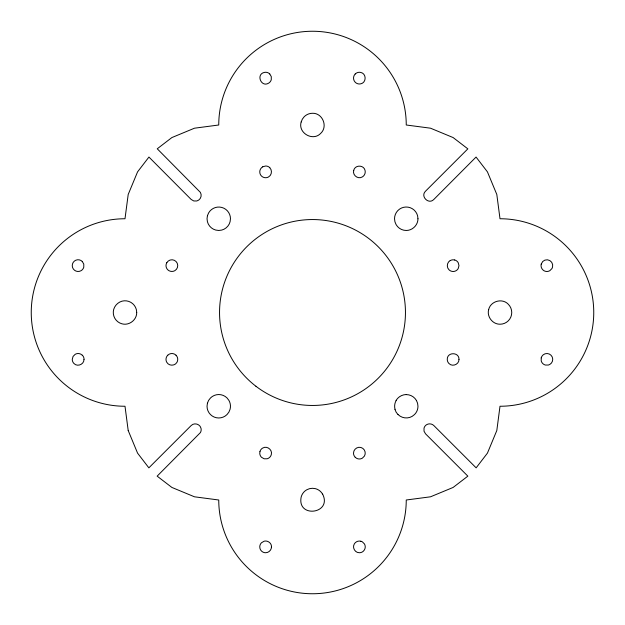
<?xml version="1.0" encoding="UTF-8"?>
<svg xmlns="http://www.w3.org/2000/svg" width="625" height="625" viewBox="0 0 625 625"><rect width="100%" height="100%" fill="white"/><g stroke="black" fill="none" stroke-linecap="round" stroke-linejoin="round"><path stroke-width="0.94" d="M83.984 359.375C84.18 364.383 77.383 367.203 73.977 363.523A5.898 5.898 0 0 1 72.266 359.375L73.055 356.445L75.195 354.305A5.859 5.859 0 0 1 81.055 354.305L82.266 355.227M396.102 400.391C398.219 396.852 402.125 394.602 406.25 394.539M450.195 260.555C446.945 262.344 446.312 267.188 448.977 269.766A5.867 5.867 0 0 0 454.641 271.289A5.836 5.836 0 0 0 458.203 268.555L458.984 265.625L458.203 262.695A5.867 5.867 0 0 0 454.641 259.953M262.695 166.805L265.625 166.016A5.891 5.891 0 0 1 269.805 167.688M360.891 541.219L362.312 541.797L364.453 543.945A5.867 5.867 0 0 1 364.453 549.805L363.523 551.016A5.836 5.836 0 0 1 359.383 552.734C355.055 552.867 352.016 547.625 354.305 543.945A5.836 5.836 0 0 1 360.898 541.258M355.234 457.266L356.445 458.203A5.844 5.844 0 0 0 360.891 458.781L362.312 458.195L364.453 456.055A5.859 5.859 0 0 0 360.891 447.469C357.32 446.438 353.461 449.422 353.516 453.125A5.859 5.859 0 0 0 355.227 457.266M397.961 414.531L396.102 412.109L394.93 409.281M82.266 261.484L83.781 264.109L83.781 267.141A5.844 5.844 0 0 1 81.055 270.703A5.867 5.867 0 0 1 73.312 268.977A5.867 5.867 0 0 1 74.352 261.117A5.867 5.867 0 0 1 82.273 261.461M269.766 73.984L271.281 76.609L271.281 79.641A5.875 5.875 0 0 1 268.555 83.203C261.242 87.656 255.789 74.484 264.109 72.469A5.875 5.875 0 0 1 269.766 73.961M269.766 167.734C272.438 170.305 271.805 175.156 268.555 176.945A5.836 5.836 0 0 1 262.695 176.945A5.891 5.891 0 0 1 259.961 173.391L259.766 171.875A5.836 5.836 0 0 1 262.711 166.852M176.016 355.227L176.945 356.445A5.844 5.844 0 0 1 176.945 362.305C174.898 366.125 168.852 366.117 166.797 362.305A5.883 5.883 0 0 1 166.016 359.375A5.844 5.844 0 0 1 167.758 355.234M416.398 400.391L417.57 403.211L417.969 406.25A11.672 11.672 0 0 1 414.539 414.531L412.109 416.398A11.672 11.672 0 0 1 398.047 414.523M128.195 430.516L137.562 453.125L148.859 467.852L191.164 425.547C194.133 422.383 199.984 423.953 200.969 428.172A5.836 5.836 0 0 1 200.383 432.609L157.148 476.141L171.875 487.437L194.484 496.805L218.75 500A93.75 93.75 0 0 0 312.5 593.75A93.75 93.75 0 0 0 406.25 500L430.516 496.805L453.125 487.445L467.852 476.141L425.547 433.836L424.023 431.203L424.023 428.172A5.875 5.875 0 0 1 426.758 424.609C429.008 423.328 431.992 423.719 433.828 425.547L476.141 467.852L487.437 453.125L496.812 430.516L500 406.25A93.75 93.75 0 0 0 593.75 312.5A93.75 93.75 0 0 0 500 218.75L496.812 194.484L487.437 171.875L476.062 157.047L433.828 199.453C428.711 204.977 420.023 196.289 425.547 191.172L467.852 148.859L453.125 137.562L430.516 128.195L406.25 125A93.75 93.75 0 0 0 312.5 31.25A93.75 93.75 0 0 0 218.75 125L194.484 128.195L171.875 137.562L157.25 148.789L200.383 192.383A5.852 5.852 0 0 1 196.828 200.969L193.797 200.969L191.164 199.453L148.938 157.047L137.562 171.875L128.195 194.484L125 218.75A93.75 93.75 0 0 0 31.25 312.5A93.75 93.75 0 0 0 125 406.25L128.195 430.516M322.648 494.141C332.5 513.867 296.773 518.578 301.18 496.969A11.688 11.688 0 0 1 306.641 489.852L309.469 488.68L312.5 488.281L315.531 488.68A11.688 11.688 0 0 1 322.594 494.125M450.227 260.594A5.836 5.836 0 0 1 454.656 260.016M395.031 409.305A11.672 11.672 0 0 1 396.203 400.422M406.281 394.602A11.672 11.672 0 0 1 416.414 400.445M167.75 355.211A5.883 5.883 0 0 1 176.039 355.211M82.336 355.203A5.898 5.898 0 0 1 84.055 359.359M355.242 73.992A5.852 5.852 0 0 1 360.891 72.477C366.531 73.688 366.516 82.562 360.891 83.789A5.852 5.852 0 0 1 355.234 82.266A5.914 5.914 0 0 1 355.227 73.938M458.984 359.375C459.188 364.383 452.383 367.203 448.977 363.523A5.906 5.906 0 0 1 447.266 359.375C446.977 351.852 459.273 351.852 458.984 359.375M541.219 264.109C540.562 266.617 541.711 269.391 543.945 270.703A5.867 5.867 0 0 0 549.805 270.703L551.953 268.555L552.539 267.141A5.852 5.852 0 0 0 542.75 261.484L541.219 264.109M541.219 357.859L541.219 360.891A5.859 5.859 0 0 0 545.344 365.039L548.398 365.039L549.805 364.453A5.859 5.859 0 0 0 551.016 355.227A5.859 5.859 0 0 0 541.797 356.445L541.219 357.859M136.719 312.5C136.859 319.922 129.102 325.875 121.969 323.82A11.719 11.719 0 0 1 113.68 309.469C114.82 305.5 117.992 302.312 121.969 301.18A11.719 11.719 0 0 1 136.32 309.469L136.719 312.5M207.43 215.719L207.031 218.75L207.43 221.789A11.703 11.703 0 0 0 215.734 230.062L218.75 230.469L221.781 230.07A11.703 11.703 0 0 0 230.07 221.789L230.469 218.75A11.703 11.703 0 0 0 208.625 212.906L207.43 215.719M207.43 403.211L207.031 406.25A11.703 11.703 0 0 0 227.047 414.516L228.898 412.109L230.07 409.281A11.703 11.703 0 0 0 228.898 400.391L227.039 397.961A11.703 11.703 0 0 0 210.492 397.969L208.602 400.391L207.43 403.211M301.18 121.969C297.695 132.953 313.008 141.797 320.781 133.289C328.148 126.492 322.516 112.883 312.5 113.281A11.703 11.703 0 0 0 304.211 116.711L302.352 119.141L301.18 121.969M259.961 451.609L259.766 453.125A5.828 5.828 0 0 0 261.484 457.266L264.109 458.781L267.141 458.781A5.867 5.867 0 0 0 271.281 454.641C272.773 449.859 266.93 445.375 262.695 448.055A5.867 5.867 0 0 0 259.945 451.586M271.484 546.875C271.5 550.008 268.758 552.758 265.625 552.734A5.844 5.844 0 0 1 262.695 551.945A5.883 5.883 0 0 1 259.961 548.391L259.766 546.875A5.844 5.844 0 0 1 261.5 542.75L264.109 541.219A5.844 5.844 0 0 1 268.539 541.836A5.883 5.883 0 0 1 271.32 545.32L271.484 546.875M417.969 218.75C418.016 225.023 412.523 230.508 406.25 230.469A11.719 11.719 0 0 1 396.102 224.609L394.93 221.789L394.531 218.75A11.719 11.719 0 0 1 417.57 215.703L417.969 218.75M488.68 309.469C486.633 316.602 492.578 324.359 500 324.219A11.688 11.688 0 0 0 508.281 304.227C502.367 297.891 490.672 301.039 488.68 309.469M353.719 170.359C352.227 175.141 358.07 179.633 362.305 176.945A5.859 5.859 0 0 0 365.039 170.359C363.797 164.734 354.961 164.727 353.719 170.359M166.797 262.695L166.211 264.109A5.859 5.859 0 0 0 167.734 269.766C169.57 271.594 172.555 271.977 174.805 270.703A5.859 5.859 0 0 0 176.016 261.477A5.859 5.859 0 0 0 166.805 262.695M255.914 386.242A92.945 92.945 0 0 0 404.656 324.633A92.945 92.945 0 0 0 276.93 226.625A92.945 92.945 0 0 0 255.914 386.242"/></g></svg>
